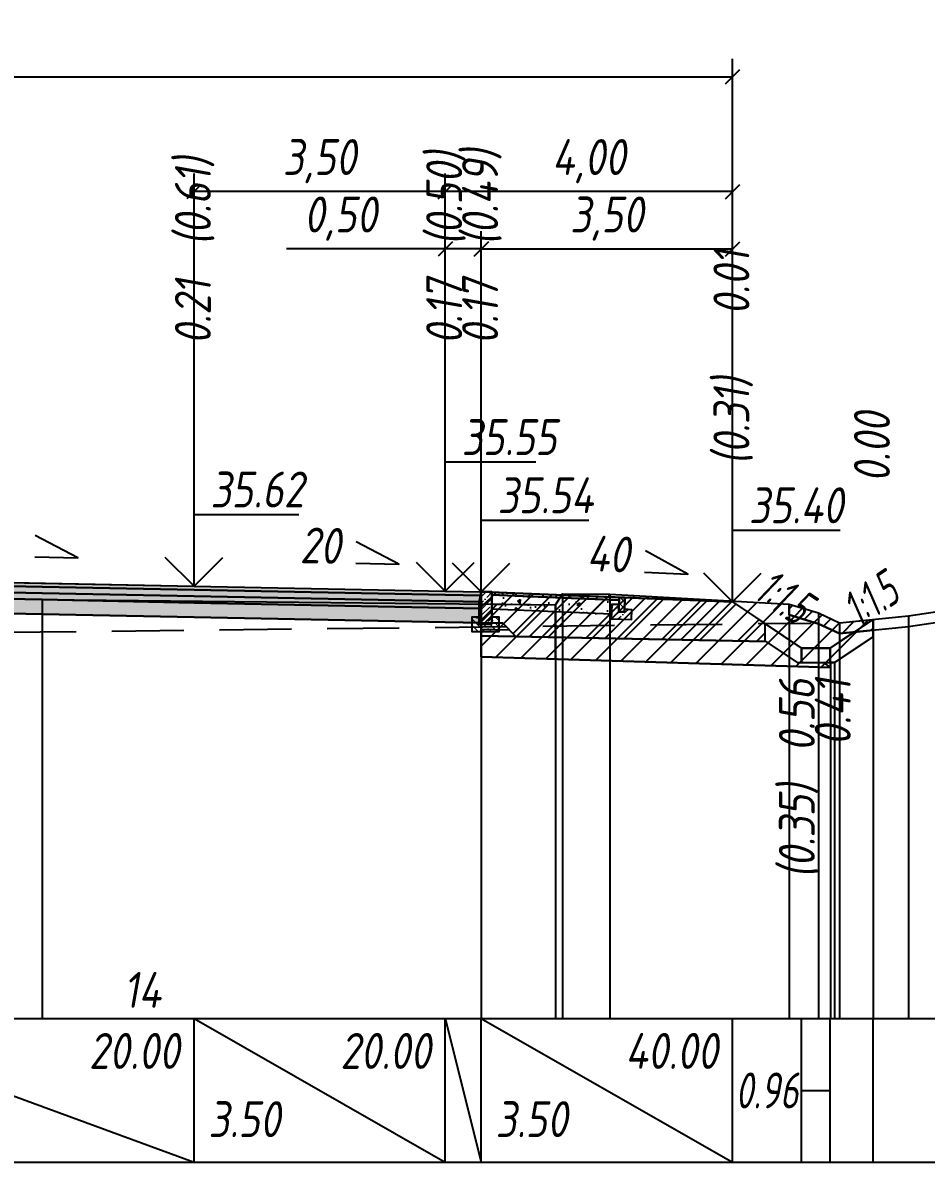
# Model space of a CAD drawing. Extents: x -717 to 1451, y -133302 to 233.
# Drawn here: x -175.1 to -112.2, y -110797 to -110717.6 of the extents above; entities that cross this region are included whole.
import ezdxf
from ezdxf.enums import TextEntityAlignment as Align

# ---------------------------------------------------------------- set-up
doc = ezdxf.new("R2010")
doc.units = 0
doc.linetypes.add('штриховая', pattern=[0.75, 0.5, -0.25])
for name, color, linetype in [('Интерполированный поперечник', 2, 'Continuous'), ('КОД_399', 252, 'Continuous'), ('Код_514', 1, 'Continuous'), ('Контур_0', 7, 'Continuous'), ('Контур_2521', 7, 'Continuous'), ('Контур_2564', 7, 'Continuous'), ('Контур_2660', 7, 'Continuous'), ('Контур_2665', 7, 'Continuous'), ('Контур_400', 7, 'Continuous'), ('Контур_508', 7, 'Continuous'), ('Контур_512', 7, 'Continuous'), ('Контур_513', 7, 'Continuous'), ('Контур_818', 7, 'Continuous'), ('Красный поперечник', 1, 'Continuous'), ('Объём_2501', 7, 'Continuous'), ('Объём_2564', 7, 'Continuous'), ('Объём_2650', 7, 'Continuous'), ('Объём_2660', 7, 'Continuous'), ('Объём_2661', 7, 'Continuous'), ('Объём_2662', 7, 'Continuous'), ('Объём_2663', 7, 'Continuous'), ('Объём_2664', 7, 'Continuous'), ('Объём_2665', 7, 'Continuous'), ('Объём_2666', 7, 'Continuous'), ('Объём_2667', 7, 'Continuous'), ('Объём_2668', 7, 'Continuous'), ('Объём_2669', 7, 'Continuous'), ('Объём_2675', 7, 'Continuous'), ('Откосы', 7, 'Continuous'), ('Отметки покрытия', 7, 'Continuous'), ('Рабочие отметки', 7, 'Continuous'), ('Рабочие отметки доп.', 7, 'Continuous'), ('Слои выравнивания', 7, 'Continuous'), ('Таблица', 7, 'Continuous'), ('Уклоны проезжей части', 7, 'Continuous'), ('Черный поперечник', 3, 'Continuous')]:
    doc.layers.add(name, color=color, linetype=linetype)
for name, color, linetype, true_color in [('Контур_2540', 2, 'Continuous', 0xffff00), ('Контур_2560', 2, 'Continuous', 0xffff00), ('Контур_2561', 7, 'Continuous', 0xff8040), ('Контур_2562', 3, 'Continuous', 0x00ff00), ('Контур_2563', 7, 'Continuous', 0xff8000), ('Контур_2570', 7, 'Continuous', 0x80ff00), ('Контур_2583', 3, 'Continuous', 0x00ff00), ('Контур_2584', 3, 'Continuous', 0x00ff00), ('Контур_2725', 7, 'Continuous', 0x323232), ('Контур_2736', 4, 'Continuous', 0x00ffff), ('Контур_2737', 4, 'Continuous', 0x00ffff), ('Контур_2738', 4, 'Continuous', 0x00ffff), ('Контур_2739', 4, 'Continuous', 0x00ffff), ('Контур_2741', 4, 'Continuous', 0x00ffff), ('Контур_2742', 4, 'Continuous', 0x00ffff), ('Контур_2743', 4, 'Continuous', 0x00ffff), ('Контур_2744', 7, 'Continuous', 0xa4ffff), ('Контур_2745', 7, 'Continuous', 0xa4ffff), ('Контур_2747', 4, 'Continuous', 0x00ffff), ('Контур_2748', 4, 'Continuous', 0x00ffff), ('Контур_2749', 4, 'Continuous', 0x00ffff), ('Контур_2750', 4, 'Continuous', 0x00ffff), ('Контур_2751', 4, 'Continuous', 0x00ffff), ('Контур_2752', 4, 'Continuous', 0x00ffff), ('Контур_2760', 7, 'Continuous', 0x323232), ('Контур_2761', 7, 'Continuous', 0x323232), ('Контур_2762', 7, 'Continuous', 0x323232), ('Контур_2763', 7, 'Continuous', 0x323232), ('Контур_402', 7, 'Continuous', 0xff6464), ('Контур_703', 4, 'Continuous', 0x00ffff), ('Контур_705', 4, 'Continuous', 0x00ffff), ('Контур_707', 4, 'Continuous', 0x00ffff), ('Контур_720', 131, 'Continuous', 0xaaffff), ('Объём_2520', 7, 'Continuous', 0x80ffff), ('Объём_2540', 2, 'Continuous', 0xffff00), ('Объём_2560', 2, 'Continuous', 0xffff00), ('Объём_2561', 7, 'Continuous', 0xff8040), ('Объём_2562', 3, 'Continuous', 0x00ff00), ('Объём_2563', 7, 'Continuous', 0xff8000), ('Объём_2570', 7, 'Continuous', 0x80ff00), ('Объём_2583', 3, 'Continuous', 0x00ff00), ('Объём_2584', 3, 'Continuous', 0x00ff00), ('Объём_2594', 3, 'Continuous', 0x00ff00), ('Объём_2598', 3, 'Continuous', 0x00ff00), ('Объём_2600', 7, 'Continuous', 0x808000), ('Объём_2746', 2, 'Continuous', 0xffff00)]:
    doc.layers.add(name, color=color, linetype=linetype, true_color=true_color)
doc.styles.get("Standard").update_dxf_attribs({"font": 'txt', "height": 2.5})
doc.styles.add('М', font='romand.shx', dxfattribs={"width": 0.8, "oblique": 10, "height": 2.5})
doc.dimstyles.new('ISO-25', dxfattribs={"dimtxt": 2.5, "dimasz": 2.5, "dimexe": 1.25, "dimexo": 0.625, "dimtad": 1, "dimtxsty": 'Standard', "dimcen": 2.5, "dimadec": 0, "dimazin": 0, "dimtfac": 1, "dimtmove": 0, "dimatfit": 3, "dimfxl": 1, "dimarcsym": 0})

# ---------------------------------------------------------------- blocks, each defined once
blk = doc.blocks.new('_Oblique')
at = {"color": 0, "linetype": 'ByBlock', "lineweight": -2}
blk.add_line((-0.5, -0.5), (0.5, 0.5), dxfattribs=at)
blk = doc.blocks.new('*D2264')
at = {"color": 0, "lineweight": -2, "transparency": 16777216}
for p, q in [((-143.188, -110756.722), (-143.188, -110732.153)), ((-125.688, -110757.422), (-125.688, -110732.153)), ((-143.188, -110733.403), (-125.688, -110733.403))]:
    blk.add_line(p, q, dxfattribs=at)
at = {"layer": 'Defpoints', "color": 0, "transparency": 16777216}
for p in [(-125.688, -110733.403), (-143.188, -110757.347), (-125.688, -110758.047)]:
    blk.add_point(p, dxfattribs=at)
at = {"color": 0, "lineweight": -2, "transparency": 16777216, "rotation": 180}
blk.add_blockref('_Oblique', (-143.188, -110733.403), dxfattribs=at)
at = {"color": 0, "lineweight": -2, "transparency": 16777216}
blk.add_blockref('_Oblique', (-125.688, -110733.403), dxfattribs=at)
at = {"color": 0, "transparency": 16777216, "insert": (-134.438, -110731.29), "char_height": 2.5, "width": 9.58333, "attachment_point": 5, "style": 'М'}
blk.add_mtext('3,50', dxfattribs=at)
blk = doc.blocks.new('*D2266')
at = {"color": 0, "lineweight": -2, "transparency": 16777216}
for p, q in [((-145.688, -110756.672), (-145.688, -110732.153)), ((-143.188, -110756.722), (-143.188, -110732.153)), ((-145.688, -110733.403), (-156.737, -110733.403)), ((-143.188, -110733.403), (-145.688, -110733.403))]:
    blk.add_line(p, q, dxfattribs=at)
at = {"layer": 'Defpoints', "color": 0, "transparency": 16777216}
for p in [(-143.188, -110733.403), (-145.688, -110757.297), (-143.188, -110757.347)]:
    blk.add_point(p, dxfattribs=at)
at = {"color": 0, "lineweight": -2, "transparency": 16777216, "rotation": 180}
blk.add_blockref('_Oblique', (-145.688, -110733.403), dxfattribs=at)
at = {"color": 0, "lineweight": -2, "transparency": 16777216}
blk.add_blockref('_Oblique', (-143.188, -110733.403), dxfattribs=at)
at = {"color": 0, "transparency": 16777216, "insert": (-152.976, -110731.29), "char_height": 2.5, "width": 9.16667, "attachment_point": 5, "style": 'М'}
blk.add_mtext('0,50', dxfattribs=at)
blk = doc.blocks.new('*D2268')
at = {"color": 0, "lineweight": -2, "transparency": 16777216}
for p, q in [((-163.188, -110756.322), (-163.188, -110728.153)), ((-145.688, -110756.672), (-145.688, -110728.153)), ((-145.688, -110729.403), (-163.188, -110729.403))]:
    blk.add_line(p, q, dxfattribs=at)
at = {"layer": 'Defpoints', "color": 0, "transparency": 16777216}
for p in [(-163.188, -110729.403), (-163.188, -110756.947), (-145.688, -110757.297)]:
    blk.add_point(p, dxfattribs=at)
at = {"color": 0, "lineweight": -2, "transparency": 16777216, "rotation": 180}
blk.add_blockref('_Oblique', (-163.188, -110729.403), dxfattribs=at)
at = {"color": 0, "lineweight": -2, "transparency": 16777216}
blk.add_blockref('_Oblique', (-145.688, -110729.403), dxfattribs=at)
at = {"color": 0, "transparency": 16777216, "insert": (-154.438, -110727.29), "char_height": 2.5, "width": 9.58333, "attachment_point": 5, "style": 'М'}
blk.add_mtext('3,50', dxfattribs=at)
blk = doc.blocks.new('*D2269')
at = {"color": 0, "lineweight": -2, "transparency": 16777216}
for p, q in [((-145.688, -110756.672), (-145.688, -110728.153)), ((-125.688, -110757.422), (-125.688, -110728.153)), ((-125.688, -110729.403), (-145.688, -110729.403))]:
    blk.add_line(p, q, dxfattribs=at)
at = {"layer": 'Defpoints', "color": 0, "transparency": 16777216}
for p in [(-145.688, -110729.403), (-145.688, -110757.297), (-125.688, -110758.047)]:
    blk.add_point(p, dxfattribs=at)
at = {"color": 0, "lineweight": -2, "transparency": 16777216, "rotation": 180}
blk.add_blockref('_Oblique', (-145.688, -110729.403), dxfattribs=at)
at = {"color": 0, "lineweight": -2, "transparency": 16777216}
blk.add_blockref('_Oblique', (-125.688, -110729.403), dxfattribs=at)
at = {"color": 0, "transparency": 16777216, "insert": (-135.688, -110727.29), "char_height": 2.5, "width": 9.16667, "attachment_point": 5, "style": 'М'}
blk.add_mtext('4,00', dxfattribs=at)
blk = doc.blocks.new('*D2271')
at = {"color": 0, "lineweight": -2, "transparency": 16777216}
for p, q in [((-244.581, -110757.002), (-244.581, -110720.153)), ((-125.688, -110757.422), (-125.688, -110720.153)), ((-244.581, -110721.403), (-125.688, -110721.403))]:
    blk.add_line(p, q, dxfattribs=at)
at = {"layer": 'Defpoints', "color": 0, "transparency": 16777216}
for p in [(-125.688, -110721.403), (-244.581, -110757.627), (-125.688, -110758.047)]:
    blk.add_point(p, dxfattribs=at)
at = {"color": 0, "lineweight": -2, "transparency": 16777216, "rotation": 180}
blk.add_blockref('_Oblique', (-244.581, -110721.403), dxfattribs=at)
at = {"color": 0, "lineweight": -2, "transparency": 16777216}
blk.add_blockref('_Oblique', (-125.688, -110721.403), dxfattribs=at)
at = {"color": 0, "transparency": 16777216, "insert": (-185.135, -110719.29), "char_height": 2.5, "width": 12.5, "attachment_point": 5, "style": 'М'}
blk.add_mtext('23,78', dxfattribs=at)
blk = doc.blocks.new('Тротуар1')
at = {"linetype": 'Continuous', "lineweight": 13}
h = blk.add_hatch(dxfattribs=at)
h.set_pattern_fill('ANSI35', scale=5, angle=90)
h.set_pattern_definition([(135, (-1541.6927, -4801.9416), (-0.88388348, -0.88388348), []), (135, (-1541.6927, -4801.0577), (-0.88388348, -0.88388348), [1.5625, -0.3125, 0, -0.3125])])
h.paths.add_polyline_path([(-16.72, -1.24), (-17.72, -1.24), (-17.72, -2.24), (-18.52, -2.24), (-18.52, -1.85), (-19.52, -1.89), (-19.52, -3.24), (-16.72, -3.24)])
h = blk.add_hatch(dxfattribs=at)
h.set_pattern_fill('ANSI35', scale=5)
h.set_pattern_definition([(45, (-1541.6927, -4800.4416), (-0.88388348, 0.88388348), []), (45, (-1540.8088, -4800.4416), (-0.88388348, 0.88388348), [1.5625, -0.3125, 0, -0.3125])])
h.paths.add_polyline_path([(-17.72, -0.24), (-18.52, -0.24), (-18.52, -2.24), (-17.72, -2.24)])
at = {"linetype": 'Continuous'}
h = blk.add_hatch(dxfattribs=at)
h.set_pattern_fill('ANSI31', color=256, scale=15, angle=45, style=0)
h.set_pattern_definition([(90, (-1932.1888, -4954.235), (-1.875, 3e-16), [])])
h.paths.add_polyline_path([(0, 0), (-17.72, -0.24), (-17.71, -0.63), (-11.04, -0.58), (0, -0.4)])
at = {"layer": 'КОД_399'}
h = blk.add_hatch(dxfattribs=at)
h.set_pattern_fill('AR-CONC', scale=0.7, angle=45, style=0)
h.set_pattern_definition([(95, (-1932.189, -4954.235), (3.860864, 3.2396496), [0.525, -5.775]), (40, (-1932.189, -4954.235), (-4.409945, 3.036377), [0.42, -4.62]), (145.45144, (-1931.867, -4953.965), (-0.549081, 6.2760265), [0.4461813, -4.907995]), (91.1842, (-1933.179, -4953.245), (6.101854, 4.4632964), [0.7875, -8.6625]), (141.63564, (-1932.67, -4952.873), (-0.1953, 9.447982), [0.669272, -7.361996]), (36.18416, (-1933.179, -4953.245), (-0.1953, 9.447982), [0.63, -6.93]), (66, (-1932.4363, -4952.9975), (4.947401, 0.9616773), [0.525, -5.775]), (11, (-1932.4363, -4952.9975), (-2.38496, 4.793659), [0.42, -4.62]), (116.45144, (-1932.024, -4952.9174), (2.562441, 5.7553363), [0.4461813, -4.907995]), (82.5, (-1932.1888, -4954.235), (-1.5875523, 1.7079287), [0, -4.564, 0, -4.69, 0, -4.6375]), (52.5, (-1932.1888, -4954.235), (-0.6501106, 3.2543661), [0, -2.674, 0, -4.459, 0, -1.7675]), (12.5, (-1933.2926, -4955.3388), (2.7539272, 2.5306453), [0, -1.75, 0, -5.46, 0, -7.245]), (2.5, (-1933.7876, -4955.8337), (2.3911299, 3.3821186), [0, -2.275, 0, -3.626, 0, -5.145])])
h.paths.add_polyline_path([(0, -0.4), (-17.71, -0.63), (-17.72, -1.24), (-16.71, -1.24), (-16.72, -2.62), (-0.07, -2.41)])
at = {"linetype": 'Continuous'}
blk.add_lwpolyline([(-17.72, -1.24), (-16.72, -1.24), (-16.72, -3.24), (-19.52, -3.24), (-19.52, -1.89), (-18.52, -1.85)], dxfattribs=at)
at = {"color": 7, "lineweight": 30}
for points in [[(-18.52, -0.24), (-18.52, -2.24), (-17.72, -2.24), (-17.72, -0.24), (-18.52, -0.24)], [(-8.6, -0.53), (0, -0.4)]]:
    blk.add_lwpolyline(points, dxfattribs=at)
for points in [[(0, 0), (-17.72, -0.24), (-17.72, -0.63), (0, -0.4)], [(0, -0.4), (-17.71, -0.63), (-17.72, -1.24), (-16.71, -1.24), (-16.72, -2.62), (-0.07, -2.39)]]:
    blk.add_lwpolyline(points, close=True)
blk = doc.blocks.new('БР100.30.18')
at = {"linetype": 'Continuous', "lineweight": 13}
h = blk.add_hatch(dxfattribs=at)
h.set_pattern_fill('ANSI35', scale=5)
h.set_pattern_definition([(45, (-1504.996, -4799.2297), (-0.88388348, 0.88388348), []), (45, (-1504.1121, -4799.2297), (-0.88388348, 0.88388348), [1.5625, -0.3125, 0, -0.3125])])
h.paths.add_polyline_path([(0.3, 3.47), (1.8, 3.47), (1.8, -1.03), (0, -1.03), (0, 1.97)])
h = blk.add_hatch(dxfattribs=at)
h.set_pattern_fill('ANSI35', scale=5, angle=90)
h.set_pattern_definition([(135, (-1504.996, -4800.7297), (-0.88388348, -0.88388348), []), (135, (-1504.996, -4799.8458), (-0.88388348, -0.88388348), [1.5625, -0.3125, 0, -0.3125])])
h.paths.add_polyline_path([(-1, -0.03), (0, -0.03), (0, -1.03), (1.8, -1.03), (1.8, -0.03), (2.8, -0.03), (2.8, -2.03), (-1, -2.03)])
at = {"color": 7, "lineweight": 30}
blk.add_lwpolyline([(1.8, -1.03), (0, -1.03), (0, 1.97), (0.3, 3.47), (1.8, 3.47)], close=True, dxfattribs=at)
at = {"linetype": 'Continuous'}
blk.add_lwpolyline([(0, -0.03), (-1, -0.03), (-1, -2.03), (2.8, -2.03), (2.8, -0.03), (1.8, -0.03)], dxfattribs=at)

msp = doc.modelspace()

# ---------------------------------------------------------------- hatches: boundary and pattern name
at = {"layer": 'Объём_2563'}
h = msp.add_hatch(dxfattribs=at)
h.set_pattern_fill('ANSI31', color=256, scale=0.3)
h.set_pattern_definition([(45, (-372.7147, 0), (-0.673519209, 0.673519209), [])])
h.paths.add_polyline_path([(-140.77, -110760.383), (-141.688, -110759.465), (-143.188, -110759.435), (-143.188, -110757.285), (-125.688, -110757.985), (-123.434, -110759.488), (-123.434, -110760.689), (-123.371, -110760.731)])
at = {"layer": 'Объём_2570'}
h = msp.add_hatch(dxfattribs=at)
h.set_pattern_fill('ANSI31', color=256, scale=0.2)
h.set_pattern_definition([(45, (-372.7147, 0), (-0.449012806, 0.449012806), [])])
h.paths.add_polyline_path([(-118.236, -110760.19), (-119.711, -110759.5), (-121.742, -110758.89), (-121.742, -110758.14), (-119.711, -110758.75), (-118.236, -110759.44), (-115.9, -110759.203), (-115.9, -110759.953)])
at = {"layer": 'Объём_2600'}
h = msp.add_hatch(dxfattribs=at)
h.set_pattern_fill('ANSI31', color=6, scale=0.4)
h.set_pattern_definition([(45, (-372.7147, 0), (-0.898025612, 0.898025612), [])])
h.paths.add_polyline_path([(-118.578, -110762.19), (-118.86, -110762.19), (-118.86, -110762.537), (-143.188, -110761.807), (-143.188, -110758.123), (-138.021, -110758.174), (-137.521, -110757.424), (-134.221, -110757.433), (-121.742, -110758.14), (-121.742, -110758.89), (-119.711, -110759.5), (-118.236, -110760.19), (-115.9, -110759.953), (-115.9, -110760.404)])
at = {"layer": 'Слои выравнивания'}
for color, points in [(2, [(-190.385, -110756.341), (-189.57, -110756.357), (-173.756, -110756.673), (-163.188, -110756.885), (-145.688, -110757.235), (-143.188, -110757.285), (-143.188, -110757.535), (-145.688, -110757.485), (-163.188, -110757.135), (-173.756, -110756.923), (-189.57, -110756.607), (-190.385, -110756.591)]), (3, [(-190.385, -110756.591), (-189.57, -110756.607), (-173.756, -110756.923), (-163.188, -110757.135), (-145.688, -110757.485), (-143.188, -110757.535), (-143.188, -110757.985), (-145.688, -110757.935), (-163.188, -110757.585), (-173.756, -110757.373), (-189.57, -110757.057), (-190.385, -110757.041)]), (4, [(-190.385, -110757.041), (-189.57, -110757.057), (-173.756, -110757.373), (-163.188, -110757.585), (-145.688, -110757.935), (-143.188, -110757.985), (-143.188, -110758.435), (-145.688, -110758.385), (-163.188, -110758.035), (-173.756, -110757.823), (-189.57, -110757.507), (-190.385, -110757.491)]), (5, [(-190.385, -110757.491), (-189.57, -110757.507), (-173.756, -110757.823), (-163.188, -110758.035), (-145.688, -110758.385), (-143.188, -110758.435), (-143.188, -110759.435), (-145.688, -110759.385), (-163.188, -110759.035), (-173.756, -110758.823), (-189.57, -110758.507), (-190.385, -110758.491)])]:
    msp.add_hatch(color=color, dxfattribs=at).paths.add_polyline_path(points)

# ---------------------------------------------------------------- linework, layer by layer
at = {"layer": 'Интерполированный поперечник', "linetype": 'штриховая', "ltscale": 10, "flags": 128}
msp.add_lwpolyline([(-266.398, -110761.129), (-120.214, -110759.451)], dxfattribs=at)
at = {"layer": 'Код_514'}
for p, q in [((-190.385, -110787), (-163.188, -110797)), ((-163.188, -110797), (-163.188, -110787)), ((-163.188, -110787), (-145.688, -110797)), ((-145.688, -110797), (-145.688, -110787)), ((-145.688, -110787), (-143.188, -110797)), ((-143.188, -110797), (-143.188, -110787)), ((-143.188, -110787), (-125.688, -110797)), ((-125.688, -110797), (-125.688, -110787)), ((-120.881, -110797), (-120.881, -110787)), ((-118.881, -110797), (-118.881, -110787)), ((-115.9, -110797), (-115.9, -110787)), ((-120.881, -110792), (-118.881, -110792))]:
    msp.add_line(p, q, dxfattribs=at)
at = {"layer": 'Контур_0', "flags": 128}
for points in [[(-125.688, -110757.985), (-123.434, -110759.488), (-123.434, -110759.488), (-123.434, -110759.488), (-123.434, -110759.488), (-123.434, -110759.488), (-123.434, -110759.488), (-123.434, -110759.488), (-123.434, -110759.488), (-123.434, -110759.488), (-123.434, -110759.488), (-123.434, -110759.488), (-123.434, -110759.488), (-123.434, -110759.488), (-123.434, -110759.488), (-120.881, -110761.19)], [(-125.688, -110757.985), (-123.434, -110759.488), (-123.434, -110759.488), (-123.434, -110759.488), (-123.434, -110759.488), (-123.434, -110759.488), (-123.434, -110759.488), (-123.434, -110759.488), (-123.434, -110759.488), (-123.434, -110759.488), (-123.434, -110759.488), (-123.434, -110759.488), (-123.434, -110759.488), (-123.434, -110759.488), (-123.434, -110759.488), (-120.881, -110761.19), (-118.881, -110761.19), (-115.9, -110759.203), (-115.9, -110759.203), (-115.9, -110759.203), (-115.9, -110759.203), (-115.9, -110759.203), (-115.9, -110759.203), (-115.9, -110759.203), (-115.9, -110759.203), (-115.9, -110759.203), (-115.9, -110759.203), (-115.9, -110759.203), (-115.9, -110759.203), (-115.9, -110759.203)], [(-143.188, -110760.335), (-143.188, -110759.435), (-141.688, -110759.465), (-140.77, -110760.383), (-143.188, -110760.335), (-143.188, -110760.335)], [(-143.188, -110759.435), (-141.688, -110759.465), (-140.77, -110760.383), (-123.371, -110760.731)]]:
    msp.add_lwpolyline(points, dxfattribs=at)
at = {"layer": 'Контур_2521', "color": 250, "flags": 128}
msp.add_lwpolyline([(-143.188, -110759.885), (-141.229, -110759.924)], dxfattribs=at)
at = {"layer": 'Контур_2540', "flags": 128}
msp.add_lwpolyline([(-121.183, -110762.19), (-119.381, -110762.19), (-118.86, -110762.537), (-143.188, -110761.807), (-143.188, -110760.335), (-123.371, -110760.731), (-121.183, -110762.19), (-121.183, -110762.19)], dxfattribs=at)
at = {"layer": 'Контур_2560', "flags": 128}
msp.add_lwpolyline([(-143.188, -110757.285), (-125.688, -110757.985), (-125.688, -110757.985), (-125.688, -110757.985)], dxfattribs=at)
at = {"layer": 'Контур_2561', "flags": 128}
msp.add_lwpolyline([(-143.188, -110757.285), (-143.188, -110757.285), (-125.688, -110757.985), (-125.688, -110757.985), (-143.188, -110757.285)], dxfattribs=at)
at = {"layer": 'Контур_2562', "flags": 128}
msp.add_lwpolyline([(-125.688, -110757.985), (-125.688, -110757.985), (-125.688, -110757.985), (-125.688, -110757.985), (-125.688, -110757.985)], dxfattribs=at)
at = {"layer": 'Контур_2563', "flags": 128}
msp.add_lwpolyline([(-140.77, -110760.383), (-141.688, -110759.465), (-143.188, -110759.435), (-143.188, -110757.285), (-125.688, -110757.985), (-123.434, -110759.488), (-123.434, -110760.689), (-123.371, -110760.731), (-140.77, -110760.383), (-140.77, -110760.383)], dxfattribs=at)
at = {"layer": 'Контур_2564', "flags": 128}
msp.add_lwpolyline([(-143.188, -110757.285), (-125.688, -110757.985)], dxfattribs=at)
at = {"layer": 'Контур_2570', "flags": 128}
msp.add_lwpolyline([(-189.57, -110757.466), (-173.756, -110757.821), (-138.021, -110758.174), (-137.521, -110757.424), (-134.221, -110757.433), (-121.742, -110758.14), (-121.742, -110758.89), (-119.711, -110759.5), (-118.236, -110760.19), (-118.236, -110760.19), (-113.443, -110759.703), (-107.669, -110758.832), (-98.588, -110758.581), (-91.137, -110758.365), (-90.9, -110758.362)], dxfattribs=at)
at = {"layer": 'Контур_2583', "flags": 128}
for points in [[(-120.881, -110761.19), (-123.434, -110759.488), (-123.434, -110760.689), (-121.183, -110762.19), (-120.881, -110762.19), (-120.881, -110761.19)], [(-115.9, -110760.404), (-115.9, -110759.203), (-118.881, -110761.19), (-118.881, -110762.19), (-118.578, -110762.19), (-115.9, -110760.404)]]:
    msp.add_lwpolyline(points, dxfattribs=at)
at = {"layer": 'Контур_2584', "flags": 128}
msp.add_lwpolyline([(-120.881, -110761.19), (-120.881, -110762.19), (-118.881, -110762.19), (-118.881, -110761.19), (-120.881, -110761.19)], dxfattribs=at)
at = {"layer": 'Контур_2660', "flags": 128}
msp.add_lwpolyline([(-143.188, -110761.807), (-118.86, -110762.537)], dxfattribs=at)
at = {"layer": 'Контур_2665', "flags": 128}
msp.add_lwpolyline([(-125.688, -110757.985), (-125.688, -110757.985)], dxfattribs=at)
at = {"layer": 'Контур_2725', "flags": 128}
msp.add_lwpolyline([(-237.581, -110759.435), (-235.081, -110759.385), (-217.581, -110759.035), (-204.585, -110758.775), (-194.463, -110758.572), (-190.385, -110758.491), (-189.57, -110758.507), (-173.756, -110758.823), (-163.188, -110759.035), (-145.688, -110759.385), (-143.188, -110759.435)], dxfattribs=at)
at = {"layer": 'Контур_2736', "flags": 128}
for points in [[(-125.688, -110757.985), (-123.434, -110759.488)], [(-123.434, -110759.488), (-120.881, -110761.19)]]:
    msp.add_lwpolyline(points, dxfattribs=at)
at = {"layer": 'Контур_2737', "flags": 128}
msp.add_lwpolyline([(-123.434, -110759.488), (-123.434, -110759.488)], dxfattribs=at)
at = {"layer": 'Контур_2738', "flags": 128}
msp.add_lwpolyline([(-123.434, -110759.488), (-123.434, -110759.488)], dxfattribs=at)
at = {"layer": 'Контур_2739', "flags": 128}
msp.add_lwpolyline([(-123.434, -110759.488), (-123.434, -110759.488)], dxfattribs=at)
at = {"layer": 'Контур_2741', "flags": 128}
msp.add_lwpolyline([(-115.9, -110759.203), (-115.9, -110759.203)], dxfattribs=at)
at = {"layer": 'Контур_2742', "flags": 128}
msp.add_lwpolyline([(-115.9, -110759.203), (-115.9, -110759.203)], dxfattribs=at)
at = {"layer": 'Контур_2743', "flags": 128}
msp.add_lwpolyline([(-115.9, -110759.203), (-115.9, -110759.203)], dxfattribs=at)
at = {"layer": 'Контур_2744', "flags": 128}
msp.add_lwpolyline([(-115.9, -110759.203), (-115.9, -110759.203)], dxfattribs=at)
msp.add_lwpolyline([(-115.9, -110759.203), (-115.9, -110759.203)], dxfattribs=at)
msp.add_lwpolyline([(-115.9, -110759.203), (-115.9, -110759.203)], dxfattribs=at)
msp.add_lwpolyline([(-115.9, -110759.203), (-115.9, -110759.203)], dxfattribs=at)
msp.add_lwpolyline([(-115.9, -110759.203), (-115.9, -110759.203)], dxfattribs=at)
msp.add_lwpolyline([(-115.9, -110759.203), (-115.9, -110759.203)], dxfattribs=at)
at = {"layer": 'Контур_2745', "flags": 128}
msp.add_lwpolyline([(-123.434, -110759.488), (-123.434, -110759.488)], dxfattribs=at)
msp.add_lwpolyline([(-123.434, -110759.488), (-123.434, -110759.488)], dxfattribs=at)
msp.add_lwpolyline([(-123.434, -110759.488), (-123.434, -110759.488)], dxfattribs=at)
msp.add_lwpolyline([(-123.434, -110759.488), (-123.434, -110759.488)], dxfattribs=at)
msp.add_lwpolyline([(-123.434, -110759.488), (-123.434, -110759.488)], dxfattribs=at)
msp.add_lwpolyline([(-123.434, -110759.488), (-123.434, -110759.488)], dxfattribs=at)
at = {"layer": 'Контур_2747', "flags": 128}
msp.add_lwpolyline([(-123.434, -110759.488), (-123.434, -110759.488)], dxfattribs=at)
at = {"layer": 'Контур_2748', "flags": 128}
msp.add_lwpolyline([(-123.434, -110759.488), (-123.434, -110759.488)], dxfattribs=at)
at = {"layer": 'Контур_2749', "flags": 128}
msp.add_lwpolyline([(-123.434, -110759.488), (-123.434, -110759.488)], dxfattribs=at)
at = {"layer": 'Контур_2750', "flags": 128}
msp.add_lwpolyline([(-115.9, -110759.203), (-115.9, -110759.203)], dxfattribs=at)
at = {"layer": 'Контур_2751', "flags": 128}
msp.add_lwpolyline([(-115.9, -110759.203), (-115.9, -110759.203)], dxfattribs=at)
at = {"layer": 'Контур_2752', "flags": 128}
msp.add_lwpolyline([(-115.9, -110759.203), (-115.9, -110759.203)], dxfattribs=at)
at = {"layer": 'Контур_2760', "flags": 128}
msp.add_lwpolyline([(-237.581, -110757.285), (-235.081, -110757.235), (-217.581, -110756.885), (-204.585, -110756.625), (-194.463, -110756.422), (-190.385, -110756.341), (-189.57, -110756.357), (-173.756, -110756.673), (-163.188, -110756.885), (-145.688, -110757.235), (-143.188, -110757.285)], dxfattribs=at)
at = {"layer": 'Контур_2761', "flags": 128}
msp.add_lwpolyline([(-237.581, -110757.535), (-235.081, -110757.485), (-217.581, -110757.135), (-204.585, -110756.875), (-194.463, -110756.672), (-190.385, -110756.591), (-189.57, -110756.607), (-173.756, -110756.923), (-163.188, -110757.135), (-145.688, -110757.485), (-143.188, -110757.535)], dxfattribs=at)
at = {"layer": 'Контур_2762', "flags": 128}
msp.add_lwpolyline([(-237.581, -110757.985), (-235.081, -110757.935), (-217.581, -110757.585), (-204.585, -110757.325), (-194.463, -110757.122), (-190.385, -110757.041), (-189.57, -110757.057), (-173.756, -110757.373), (-163.188, -110757.585), (-145.688, -110757.935), (-143.188, -110757.985)], dxfattribs=at)
at = {"layer": 'Контур_2763', "flags": 128}
msp.add_lwpolyline([(-237.581, -110758.435), (-235.081, -110758.385), (-217.581, -110758.035), (-204.585, -110757.775), (-194.463, -110757.572), (-190.385, -110757.491), (-189.57, -110757.507), (-173.756, -110757.823), (-163.188, -110758.035), (-145.688, -110758.385), (-143.188, -110758.435)], dxfattribs=at)
at = {"layer": 'Контур_400', "flags": 128}
msp.add_lwpolyline([(-190.385, -110756.341), (-163.188, -110756.885), (-145.688, -110757.235), (-145.688, -110757.235), (-145.688, -110757.235), (-145.688, -110757.235), (-145.688, -110757.235), (-145.688, -110757.235), (-143.188, -110757.285)], dxfattribs=at)
at = {"layer": 'Контур_402', "flags": 128}
msp.add_lwpolyline([(-251.574, -110762.226), (-237.581, -110761.807), (-237.581, -110759.435), (-190.385, -110758.491), (-143.188, -110759.435), (-143.188, -110761.807), (-118.86, -110762.537)], dxfattribs=at)
at = {"layer": 'Контур_508', "flags": 128}
msp.add_lwpolyline([(-267.715, -110762.346), (-264.484, -110764.5), (-264.484, -110765.702), (-261.037, -110768), (-260.734, -110768), (-258.734, -110768), (-258.432, -110768), (-254.984, -110765.702), (-254.984, -110764.5), (-251.574, -110762.226), (-237.581, -110761.807), (-237.581, -110759.435), (-190.385, -110758.491), (-143.188, -110759.435), (-143.188, -110761.807), (-118.86, -110762.537), (-118.86, -110762.19), (-118.578, -110762.19), (-115.9, -110760.404)], dxfattribs=at)
at = {"layer": 'Контур_512', "flags": 128}
msp.add_lwpolyline([(-143.188, -110761.807), (-118.86, -110762.537), (-118.86, -110762.19), (-118.578, -110762.19), (-115.9, -110760.404)], dxfattribs=at)
at = {"layer": 'Контур_513', "flags": 128}
msp.add_lwpolyline([(-267.715, -110762.346), (-264.484, -110764.5), (-264.484, -110765.702), (-261.037, -110768), (-260.734, -110768), (-258.734, -110768), (-258.432, -110768), (-254.984, -110765.702), (-254.984, -110764.5), (-251.574, -110762.226), (-237.581, -110761.807), (-237.581, -110759.435), (-190.385, -110758.491), (-143.188, -110759.435), (-143.188, -110761.807), (-118.86, -110762.537), (-118.86, -110762.19), (-118.578, -110762.19), (-115.9, -110760.404)], dxfattribs=at)
at = {"layer": 'Контур_703', "flags": 128}
msp.add_lwpolyline([(-125.688, -110757.985), (-123.434, -110759.488)], dxfattribs=at)
at = {"layer": 'Контур_705', "flags": 128}
msp.add_lwpolyline([(-123.434, -110759.488), (-123.434, -110759.488)], dxfattribs=at)
at = {"layer": 'Контур_707', "flags": 128}
msp.add_lwpolyline([(-118.881, -110761.19), (-115.9, -110759.203)], dxfattribs=at)
at = {"layer": 'Контур_720', "flags": 128}
msp.add_lwpolyline([(-120.881, -110761.19), (-118.881, -110761.19)], dxfattribs=at)
at = {"layer": 'Контур_818', "flags": 128}
msp.add_lwpolyline([(-267.715, -110763.096), (-266.401, -110761.904), (-266.401, -110761.904), (-259.324, -110760.586), (-255.013, -110759.499), (-255.013, -110758.749), (-251.509, -110758.632), (-241.612, -110757.846), (-241.112, -110758.596), (-204.585, -110757.792), (-190.385, -110757.484), (-189.57, -110757.466), (-173.756, -110757.821), (-138.021, -110758.174), (-137.521, -110757.424), (-134.221, -110757.433), (-121.742, -110758.14), (-121.742, -110758.89), (-119.711, -110759.5), (-118.236, -110760.19), (-118.236, -110760.19), (-115.9, -110759.953)], dxfattribs=at)
at = {"layer": 'Красный поперечник'}
for p, q in [((-190.385, -110756.341), (-163.188, -110756.885)), ((-163.188, -110756.885), (-145.688, -110757.235)), ((-145.688, -110757.235), (-143.188, -110757.285)), ((-143.188, -110757.285), (-125.688, -110757.985)), ((-125.688, -110757.985), (-120.881, -110761.19)), ((-118.881, -110761.19), (-115.9, -110759.203)), ((-115.9, -110760.404), (-115.9, -110787)), ((-143.188, -110761.807), (-143.188, -110787)), ((-120.881, -110761.19), (-118.881, -110761.19)), ((-118.86, -110762.19), (-118.86, -110787)), ((-118.86, -110762.537), (-118.86, -110787)), ((-118.578, -110762.19), (-118.578, -110787))]:
    msp.add_line(p, q, dxfattribs=at)
at = {"layer": 'Объём_2501', "flags": 128}
msp.add_lwpolyline([(-190.385, -110756.341), (-163.188, -110756.885), (-145.688, -110757.235), (-145.688, -110757.235), (-145.688, -110757.235), (-145.688, -110757.235), (-145.688, -110757.235), (-145.688, -110757.235), (-143.188, -110757.285)], dxfattribs=at)
at = {"layer": 'Объём_2520', "color": 250, "flags": 128}
msp.add_lwpolyline([(-143.188, -110760.335), (-143.188, -110759.435), (-141.688, -110759.465), (-140.77, -110760.383), (-143.188, -110760.335), (-143.188, -110760.335)], dxfattribs=at)
at = {"layer": 'Объём_2540', "flags": 128}
msp.add_lwpolyline([(-121.183, -110762.19), (-119.381, -110762.19), (-118.86, -110762.537), (-143.188, -110761.807), (-143.188, -110760.335), (-123.371, -110760.731), (-121.183, -110762.19), (-121.183, -110762.19)], dxfattribs=at)
at = {"layer": 'Объём_2560', "flags": 128}
msp.add_lwpolyline([(-143.188, -110757.285), (-125.688, -110757.985), (-125.688, -110757.985), (-125.688, -110757.985)], dxfattribs=at)
at = {"layer": 'Объём_2561', "flags": 128}
msp.add_lwpolyline([(-143.188, -110757.285), (-143.188, -110757.285), (-125.688, -110757.985), (-125.688, -110757.985), (-143.188, -110757.285)], dxfattribs=at)
at = {"layer": 'Объём_2562', "flags": 128}
msp.add_lwpolyline([(-125.688, -110757.985), (-125.688, -110757.985), (-125.688, -110757.985), (-125.688, -110757.985), (-125.688, -110757.985)], dxfattribs=at)
at = {"layer": 'Объём_2563', "color": 250, "flags": 128}
msp.add_lwpolyline([(-140.77, -110760.383), (-141.688, -110759.465), (-143.188, -110759.435), (-143.188, -110757.285), (-125.688, -110757.985), (-123.434, -110759.488), (-123.434, -110760.689), (-123.371, -110760.731), (-140.77, -110760.383), (-140.77, -110760.383)], dxfattribs=at)
at = {"layer": 'Объём_2564', "flags": 128}
msp.add_lwpolyline([(-143.188, -110757.285), (-125.688, -110757.985)], dxfattribs=at)
at = {"layer": 'Объём_2570', "flags": 128}
msp.add_lwpolyline([(-118.236, -110760.19), (-119.711, -110759.5), (-121.742, -110758.89), (-121.742, -110758.14), (-119.711, -110758.75), (-118.236, -110759.44), (-115.9, -110759.203), (-115.9, -110759.953), (-118.236, -110760.19), (-118.236, -110760.19)], dxfattribs=at)
at = {"layer": 'Объём_2583', "flags": 128}
for points in [[(-120.881, -110761.19), (-123.434, -110759.488), (-123.434, -110760.689), (-121.183, -110762.19), (-120.881, -110762.19), (-120.881, -110761.19)], [(-115.9, -110760.404), (-115.9, -110759.203), (-118.881, -110761.19), (-118.881, -110762.19), (-118.578, -110762.19), (-115.9, -110760.404)]]:
    msp.add_lwpolyline(points, dxfattribs=at)
at = {"layer": 'Объём_2584', "flags": 128}
msp.add_lwpolyline([(-120.881, -110761.19), (-120.881, -110762.19), (-118.881, -110762.19), (-118.881, -110761.19), (-120.881, -110761.19)], dxfattribs=at)
at = {"layer": 'Объём_2594', "flags": 128}
for points in [[(-123.434, -110759.488), (-120.881, -110761.19)], [(-118.881, -110761.19), (-115.9, -110759.203)]]:
    msp.add_lwpolyline(points, dxfattribs=at)
at = {"layer": 'Объём_2598', "flags": 128}
msp.add_lwpolyline([(-120.881, -110761.19), (-118.881, -110761.19)], dxfattribs=at)
at = {"layer": 'Объём_2650', "color": 6, "flags": 128}
msp.add_lwpolyline([(-118.578, -110762.19), (-118.86, -110762.19), (-118.86, -110762.537), (-143.188, -110761.807), (-143.188, -110758.123), (-138.021, -110758.174), (-137.521, -110757.424), (-134.221, -110757.433), (-121.742, -110758.14), (-121.742, -110758.89), (-119.711, -110759.5), (-118.236, -110760.19), (-115.9, -110759.953), (-115.9, -110760.404), (-118.578, -110762.19), (-118.578, -110762.19)], dxfattribs=at)
at = {"layer": 'Объём_2660', "flags": 128}
msp.add_lwpolyline([(-143.188, -110761.807), (-118.86, -110762.537)], dxfattribs=at)
at = {"layer": 'Объём_2661', "flags": 128}
msp.add_lwpolyline([(-125.688, -110757.985), (-123.434, -110759.488), (-120.881, -110761.19)], dxfattribs=at)
at = {"layer": 'Объём_2662', "flags": 128}
msp.add_lwpolyline([(-118.881, -110761.19), (-115.9, -110759.203)], dxfattribs=at)
at = {"layer": 'Объём_2663', "flags": 128}
msp.add_lwpolyline([(-120.881, -110761.19), (-118.881, -110761.19)], dxfattribs=at)
at = {"layer": 'Объём_2664', "flags": 128}
msp.add_lwpolyline([(-120.881, -110761.19), (-118.881, -110761.19)], dxfattribs=at)
at = {"layer": 'Объём_2665', "flags": 128}
msp.add_lwpolyline([(-125.688, -110757.985), (-125.688, -110757.985)], dxfattribs=at)
at = {"layer": 'Объём_2666', "flags": 128}
for points in [[(-125.688, -110757.985), (-123.434, -110759.488)], [(-123.434, -110759.488), (-120.881, -110761.19)]]:
    msp.add_lwpolyline(points, dxfattribs=at)
at = {"layer": 'Объём_2667', "flags": 128}
for points in [[(-123.434, -110759.488), (-123.434, -110759.488)], [(-115.9, -110759.203), (-115.9, -110759.203)]]:
    msp.add_lwpolyline(points, dxfattribs=at)
at = {"layer": 'Объём_2668', "flags": 128}
for points in [[(-123.434, -110759.488), (-123.434, -110759.488)], [(-115.9, -110759.203), (-115.9, -110759.203)]]:
    msp.add_lwpolyline(points, dxfattribs=at)
at = {"layer": 'Объём_2669', "flags": 128}
for points in [[(-123.434, -110759.488), (-123.434, -110759.488)], [(-115.9, -110759.203), (-115.9, -110759.203)]]:
    msp.add_lwpolyline(points, dxfattribs=at)
at = {"layer": 'Объём_2675', "flags": 128}
for points in [[(-123.434, -110759.488), (-123.434, -110759.488)], [(-123.434, -110759.488), (-123.434, -110759.488)], [(-123.434, -110759.488), (-123.434, -110759.488)], [(-123.434, -110759.488), (-123.434, -110759.488)], [(-123.434, -110759.488), (-123.434, -110759.488)], [(-123.434, -110759.488), (-123.434, -110759.488)], [(-115.9, -110759.203), (-115.9, -110759.203)], [(-115.9, -110759.203), (-115.9, -110759.203)], [(-115.9, -110759.203), (-115.9, -110759.203)], [(-115.9, -110759.203), (-115.9, -110759.203)], [(-115.9, -110759.203), (-115.9, -110759.203)], [(-115.9, -110759.203), (-115.9, -110759.203)]]:
    msp.add_lwpolyline(points, dxfattribs=at)
at = {"layer": 'Объём_2746', "flags": 128}
msp.add_lwpolyline([(-115.9, -110760.404), (-118.578, -110762.19), (-118.86, -110762.19), (-118.86, -110762.537), (-138.021, -110761.962), (-138.021, -110758.174), (-137.578, -110757.509), (-125.688, -110757.985), (-120.881, -110761.19), (-118.881, -110761.19), (-117.228, -110760.088), (-115.9, -110759.953), (-115.9, -110760.404), (-115.9, -110760.404)], dxfattribs=at)
at = {"layer": 'Откосы', "color": 1, "flags": 128}
for points in [[(-174.273, -110754.846), (-171.274, -110754.906), (-174.243, -110753.346)], [(-151.925, -110755.293), (-148.925, -110755.353), (-151.895, -110753.793)], [(-131.806, -110755.92), (-128.809, -110756.039), (-131.746, -110754.421)]]:
    msp.add_lwpolyline(points, dxfattribs=at)
at = {"layer": 'Отметки покрытия', "color": 1}
for p, q in [((-145.688, -110757.235), (-145.688, -110748.235)), ((-145.688, -110748.235), (-139.388, -110748.235)), ((-163.188, -110756.885), (-163.188, -110751.885)), ((-163.188, -110751.885), (-155.888, -110751.885)), ((-143.188, -110757.285), (-143.188, -110752.285)), ((-143.188, -110752.285), (-135.688, -110752.285)), ((-125.688, -110757.985), (-125.688, -110752.985)), ((-125.688, -110752.985), (-118.188, -110752.985)), ((-163.188, -110756.885), (-165.188, -110754.885)), ((-163.188, -110756.885), (-161.188, -110754.885)), ((-145.688, -110757.235), (-147.688, -110755.235)), ((-145.688, -110757.235), (-143.688, -110755.235)), ((-143.188, -110757.285), (-145.188, -110755.285)), ((-143.188, -110757.285), (-141.188, -110755.285)), ((-125.688, -110757.985), (-127.688, -110755.985)), ((-125.688, -110757.985), (-123.688, -110755.985))]:
    msp.add_line(p, q, dxfattribs=at)
at = {"layer": 'Слои выравнивания'}
msp.add_line((-143.188, -110757.285), (-143.188, -110787), dxfattribs=at)
at = {"layer": 'Слои выравнивания', "color": 2, "flags": 128}
msp.add_lwpolyline([(-190.385, -110756.341), (-189.57, -110756.357), (-173.756, -110756.673), (-163.188, -110756.885), (-145.688, -110757.235), (-143.188, -110757.285), (-143.188, -110757.535), (-145.688, -110757.485), (-163.188, -110757.135), (-173.756, -110756.923), (-189.57, -110756.607), (-190.385, -110756.591)], close=True, dxfattribs=at)
at = {"layer": 'Слои выравнивания', "color": 3, "flags": 128}
msp.add_lwpolyline([(-190.385, -110756.591), (-189.57, -110756.607), (-173.756, -110756.923), (-163.188, -110757.135), (-145.688, -110757.485), (-143.188, -110757.535), (-143.188, -110757.985), (-145.688, -110757.935), (-163.188, -110757.585), (-173.756, -110757.373), (-189.57, -110757.057), (-190.385, -110757.041)], close=True, dxfattribs=at)
at = {"layer": 'Слои выравнивания', "color": 4, "flags": 128}
msp.add_lwpolyline([(-190.385, -110757.041), (-189.57, -110757.057), (-173.756, -110757.373), (-163.188, -110757.585), (-145.688, -110757.935), (-143.188, -110757.985), (-143.188, -110758.435), (-145.688, -110758.385), (-163.188, -110758.035), (-173.756, -110757.823), (-189.57, -110757.507), (-190.385, -110757.491)], close=True, dxfattribs=at)
at = {"layer": 'Слои выравнивания', "color": 5, "flags": 128}
msp.add_lwpolyline([(-190.385, -110757.491), (-189.57, -110757.507), (-173.756, -110757.823), (-163.188, -110758.035), (-145.688, -110758.385), (-143.188, -110758.435), (-143.188, -110759.435), (-145.688, -110759.385), (-163.188, -110759.035), (-173.756, -110758.823), (-189.57, -110758.507), (-190.385, -110758.491)], close=True, dxfattribs=at)
at = {"layer": 'Таблица'}
for p, q in [((-292.715, -110787), (-90.9, -110787)), ((-292.715, -110797), (-90.9, -110797))]:
    msp.add_line(p, q, dxfattribs=at)
at = {"layer": 'Черный поперечник', "color": 7}
for p, q in [((-173.756, -110757.821), (-173.756, -110787)), ((-137.521, -110757.424), (-137.521, -110787)), ((-134.221, -110757.433), (-134.221, -110787)), ((-138.021, -110758.174), (-138.021, -110787)), ((-121.742, -110758.14), (-121.742, -110787)), ((-119.711, -110758.75), (-119.711, -110787)), ((-118.236, -110759.44), (-118.236, -110787)), ((-113.443, -110758.953), (-113.443, -110787))]:
    msp.add_line(p, q, dxfattribs=at)
at = {"layer": 'Черный поперечник', "flags": 128}
msp.add_lwpolyline([(-189.57, -110757.466), (-173.756, -110757.821), (-138.021, -110758.174), (-137.521, -110757.424), (-134.221, -110757.433), (-121.742, -110758.14), (-119.711, -110758.75), (-118.236, -110759.44), (-113.443, -110758.953), (-107.669, -110758.082), (-98.588, -110757.831), (-91.137, -110757.615), (-90.9, -110757.612)], dxfattribs=at)

# ---------------------------------------------------------------- block references
at = {"lineweight": 18, "xscale": 0.5, "yscale": 0.5, "zscale": 0.5, "rotation": 359.9444632229611}
msp.add_blockref('БР100.30.18', (-143.34, -110759.018), dxfattribs=at)
at = {"xscale": -0.4999999999999982, "yscale": 0.4999999999999997, "zscale": 0.4999999999999997, "rotation": 358.2855609405552}
msp.add_blockref('Тротуар1', (-142.438, -110757.285), dxfattribs=at)

# ---------------------------------------------------------------- texts
at = {"layer": 'Код_514', "style": 'М', "oblique": 10, "width": 0.8}
for s, p in [('20.00', (-164.188, -110788)), ('20.00', (-146.688, -110788)), ('40.00', (-126.688, -110788))]:
    msp.add_text(s, height=2.5, dxfattribs=at).set_placement(p, align=Align.TOP_RIGHT)
at = {"layer": 'Код_514', "style": 'М', "oblique": 10, "width": 0.69}
msp.add_text('0.96', height=2.5, dxfattribs=at).set_placement((-123.284, -110792), align=Align.MIDDLE_CENTER)
at = {"layer": 'Код_514', "style": 'М', "oblique": 10, "width": 0.8}
for p in [(-162.188, -110796), (-142.188, -110796)]:
    msp.add_text('3.50', height=2.5, dxfattribs=at).set_placement(p, align=Align.BOTTOM_LEFT)
at = {"layer": 'Отметки покрытия', "color": 1, "style": 'М', "oblique": 10, "width": 0.8}
for s, p in [('35.55', (-144.547, -110748.503)), ('35.62', (-162.047, -110752.153)), ('35.54', (-142.047, -110752.553)), ('35.40', (-124.547, -110753.253))]:
    msp.add_text(s, height=2.5, dxfattribs=at).set_placement(p, align=Align.BOTTOM_LEFT)
at = {"layer": 'Рабочие отметки', "color": 1, "style": 'М', "oblique": 10, "width": 0.8}
for s, p in [('0.01', (-125.766, -110733.472)), ('0.56', (-121.209, -110763.329)), ('0.41', (-118.709, -110763.329))]:
    msp.add_text(s, height=2.5, rotation=90, dxfattribs=at).set_placement(p, align=Align.MIDDLE_RIGHT)
for s, p in [('0.21', (-163.266, -110740.035)), ('0.17', (-145.766, -110740.035)), ('0.17', (-143.266, -110740.035)), ('0.00', (-115.978, -110749.634))]:
    msp.add_text(s, height=2.5, rotation=90, dxfattribs=at).set_placement(p, align=Align.MIDDLE_LEFT)
at = {"layer": 'Рабочие отметки доп.', "color": 1, "style": 'М', "oblique": 10, "width": 0.8}
for s, p in [('(0.61)', (-163.266, -110733.135)), ('(0.50)', (-145.766, -110733.135)), ('(0.49)', (-143.266, -110733.135)), ('(0.31)', (-125.766, -110748.416))]:
    msp.add_text(s, height=2.5, rotation=90, dxfattribs=at).set_placement(p, align=Align.MIDDLE_LEFT)
msp.add_text('(0.35)', height=2.5, rotation=90, dxfattribs=at).set_placement((-121.209, -110770.629), align=Align.MIDDLE_RIGHT)
at = {"layer": 'Слои выравнивания', "style": 'М', "oblique": 10, "width": 0.8}
msp.add_text('14', height=2.5, dxfattribs=at).set_placement((-166.786, -110787), align=Align.BOTTOM_CENTER)
at = {"layer": 'Уклоны проезжей части', "color": 1, "style": 'М', "oblique": 10}
for s, rotation, width, p in [('20', 358.85423, 0.8, (-154.418, -110756.06)), ('40', 357.70938, 0.8, (-134.398, -110756.636)), ('1:1.5', 33.69007, 0.6, (-114.968, -110759.458)), ('1:1.5', 326.30994, 0.6, (-123.2, -110759.288))]:
    msp.add_text(s, height=2.5, rotation=rotation, dxfattribs=dict(at, width=width)).set_placement(p, align=Align.BOTTOM_CENTER)

# ---------------------------------------------------------------- dimensions: what is measured, and where the dimension line sits
at = {"color": 5}
for base, p1, picture, middle in [((-125.688, -110721.403), (-244.581, -110757.627), '*D2271', (-185.135, -110719.29)), ((-125.688, -110733.403), (-143.188, -110757.347), '*D2264', (-134.438, -110731.29))]:
    dim = msp.add_linear_dim(base=base, p1=p1, p2=(-125.688, -110758.047), angle=180, dimstyle='ISO-25', override={"dimasz": 1, "dimlfac": 0.2, "dimzin": 0, "dimtxsty": 'М', "dimblk1": 'Oblique', "dimblk2": 'Oblique', "dimsah": 1}, dxfattribs=at)
    dim.commit()
    dim.dimension.update_dxf_attribs({"geometry": picture, "text_midpoint": middle})
for base, p1, p2, picture, middle in [((-163.188, -110729.403), (-145.688, -110757.297), (-163.188, -110756.947), '*D2268', (-154.438, -110727.29)), ((-145.688, -110729.403), (-125.688, -110758.047), (-145.688, -110757.297), '*D2269', (-135.688, -110727.29))]:
    dim = msp.add_linear_dim(base=base, p1=p1, p2=p2, dimstyle='ISO-25', override={"dimasz": 1, "dimlfac": 0.2, "dimzin": 0, "dimtxsty": 'М', "dimblk1": 'Oblique', "dimblk2": 'Oblique', "dimsah": 1}, dxfattribs=at)
    dim.commit()
    dim.dimension.update_dxf_attribs({"geometry": picture, "text_midpoint": middle})
dim = msp.add_linear_dim(base=(-143.188, -110733.403), p1=(-145.688, -110757.297), p2=(-143.188, -110757.347), angle=180, dimstyle='ISO-25', override={"dimasz": 1, "dimlfac": 0.2, "dimzin": 0, "dimtxsty": 'М', "dimblk1": 'Oblique', "dimblk2": 'Oblique', "dimsah": 1}, dxfattribs=at)
dim.commit()
dim.dimension.update_dxf_attribs({"geometry": '*D2266', "text_midpoint": (-152.976, -110733.403), "dimtype": 160})

doc.saveas('drawing.dxf')
